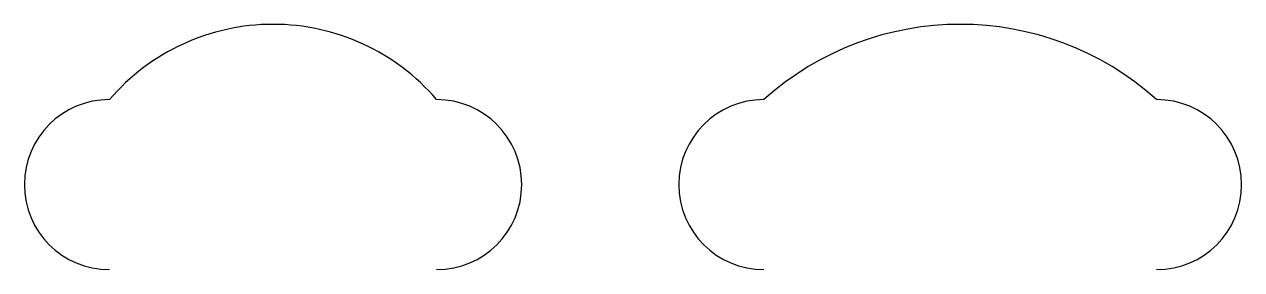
# Model space of a CAD drawing. Header units: millimetres. Extents: x -1300 to 17300, y 0 to 3750.
import ezdxf

# ---------------------------------------------------------------- set-up
doc = ezdxf.new("R2010")
doc.units = ezdxf.units.MM

msp = doc.modelspace()

# ---------------------------------------------------------------- linework, layer by layer
for centre, radius, start, end in [((2500, 458), 3292, 40.5951, 139.4049), ((13000, -738), 4488, 48.053, 131.947), ((0, 1300), 1300, 90, 270), ((5000, 1300), 1300, 270, 90), ((10000, 1300), 1300, 90, 270), ((16000, 1300), 1300, 270, 90)]:
    msp.add_arc(centre, radius, start, end)

doc.saveas('drawing.dxf')
